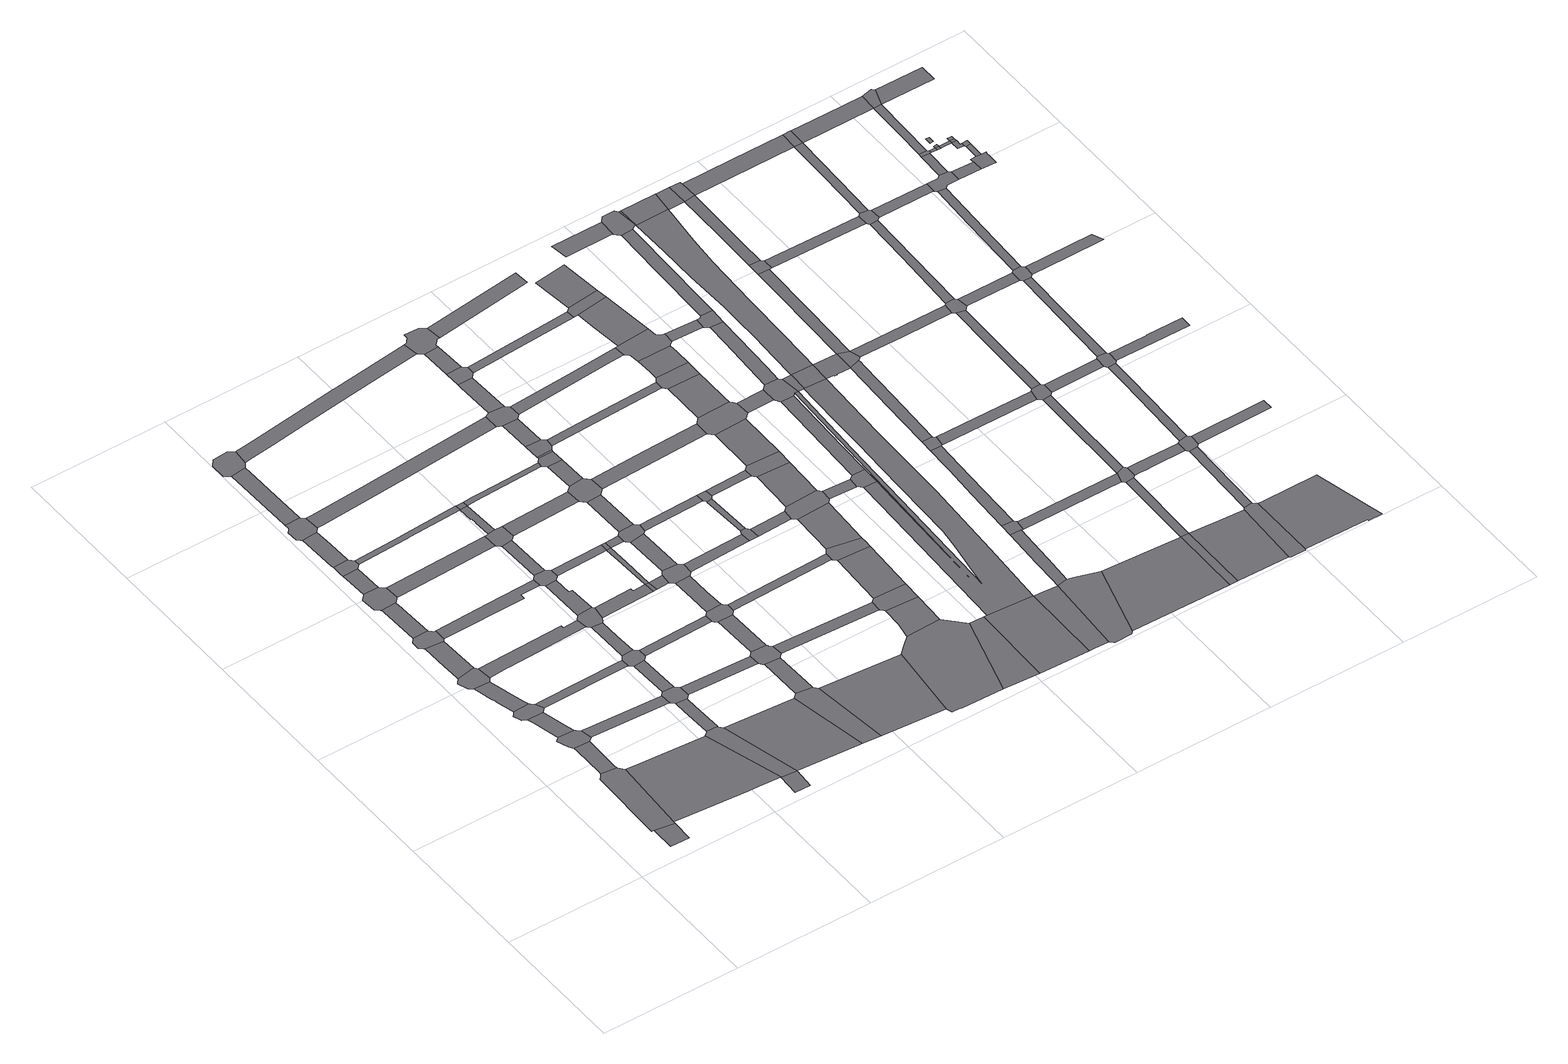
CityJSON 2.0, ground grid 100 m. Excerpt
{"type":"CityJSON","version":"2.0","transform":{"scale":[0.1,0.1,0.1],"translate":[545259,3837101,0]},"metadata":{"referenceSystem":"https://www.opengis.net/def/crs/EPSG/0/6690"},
"CityObjects":{
"road1":{"type":"Road","attributes":{"RoadStructureAttribute.sectionType":"1"},"geometry":[{"type":"MultiSurface","lod":"1","boundaries":[[[0,1,2,3,4]]]}]},
"road2":{"type":"Road","geometry":[{"type":"MultiSurface","lod":"1","boundaries":[[[5,6,7,8,9,10,0,4,11,12,13,14,15]]]}]},
"road3":{"type":"Road","attributes":{"RoadStructureAttribute.sectionType":"1"},"geometry":[{"type":"MultiSurface","lod":"1","boundaries":[[[16,17,18,5,15,19,20,21]]]}]},
"road4":{"type":"Road","geometry":[{"type":"MultiSurface","lod":"1","boundaries":[[[22,23,24,25,26,16,21,27,28,29,30,31]]]}]},
"road5":{"type":"Road","attributes":{"RoadStructureAttribute.sectionType":"1"},"geometry":[{"type":"MultiSurface","lod":"1","boundaries":[[[32,33,34,22,31,35,36,37]]]}]},
"road6":{"type":"Road","geometry":[{"type":"MultiSurface","lod":"1","boundaries":[[[38,39,40,41,42,43,44,45,46,32,37,47,48,49,50]]]}]},
"road7":{"type":"Road","attributes":{"RoadStructureAttribute.sectionType":"1"},"geometry":[{"type":"MultiSurface","lod":"1","boundaries":[[[51,52,53,54,55,56,41,40,57,58,59,60]]]}]},
"road8":{"type":"Road","geometry":[{"type":"MultiSurface","lod":"1","boundaries":[[[61,62,63,64,65,66,51,60,67,68,69,70]]]}]},
"road9":{"type":"Road","attributes":{"RoadStructureAttribute.sectionType":"1"},"geometry":[{"type":"MultiSurface","lod":"1","boundaries":[[[71,72,73,74,62,61,75]]]}]},
"road10":{"type":"Road","geometry":[{"type":"MultiSurface","lod":"1","boundaries":[[[76,77,78,79,80,81,82,83,84,71,75,85,86]]]}]},
"road11":{"type":"Road","attributes":{"RoadStructureAttribute.sectionType":"1"},"geometry":[{"type":"MultiSurface","lod":"1","boundaries":[[[87,88,89,90,80,79]]]}]},
"road12":{"type":"Road","attributes":{"function":"3","RoadStructureAttribute.sectionType":"1"},"geometry":[{"type":"MultiSurface","lod":"1","boundaries":[[[91,92,93,12,11,94,95,96,97,98,99]]]}]},
"road13":{"type":"Road","geometry":[{"type":"MultiSurface","lod":"1","boundaries":[[[100,101,102,103,104,105,106,107,89,88,108,109,110,111]]]}]},
"road14":{"type":"Road","attributes":{"RoadStructureAttribute.sectionType":"1"},"geometry":[{"type":"MultiSurface","lod":"1","boundaries":[[[112,113,114,101,100]]]}]},
"road15":{"type":"Road","attributes":{"RoadStructureAttribute.sectionType":"1"},"geometry":[{"type":"MultiSurface","lod":"1","boundaries":[[[115,116,117,118,29,28,119,120,121,122,123,124,125]]]}]},
"road16":{"type":"Road","geometry":[{"type":"MultiSurface","lod":"1","boundaries":[[[126,127,128,129,113,112,130,131]]]}]},
"road17":{"type":"Road","attributes":{"RoadStructureAttribute.sectionType":"1"},"geometry":[{"type":"MultiSurface","lod":"1","boundaries":[[[132,133,134,135,136,137,127,126]]]}]},
"road18":{"type":"Road","attributes":{"RoadStructureAttribute.sectionType":"1"},"geometry":[{"type":"MultiSurface","lod":"1","boundaries":[[[138,139,140,50,49,141,142,143]]]}]},
"road19":{"type":"Road","geometry":[{"type":"MultiSurface","lod":"1","boundaries":[[[144,145,146,147,148,149,150,151,152,135,134,153,154]]]}]},
"road20":{"type":"Road","attributes":{"RoadStructureAttribute.sectionType":"1"},"geometry":[{"type":"MultiSurface","lod":"1","boundaries":[[[155,156,157,70,69,158,159,160,161,162]]]}]},
"road21":{"type":"Road","attributes":{"RoadStructureAttribute.sectionType":"1"},"geometry":[{"type":"MultiSurface","lod":"1","boundaries":[[[163,164,165,166]]]}]},
"road22":{"type":"Road","attributes":{"RoadStructureAttribute.sectionType":"1"},"geometry":[{"type":"MultiSurface","lod":"1","boundaries":[[[167,168,169,170,171,172,145,144]]]}]},
"road23":{"type":"Road","geometry":[{"type":"MultiSurface","lod":"1","boundaries":[[[173,174,99,98,163,166,175,176,177]]]}]},
"road24":{"type":"Road","attributes":{"RoadStructureAttribute.sectionType":"1"},"geometry":[{"type":"MultiSurface","lod":"1","boundaries":[[[178,179,86,85,180,181,182,183]]]}]},
"road25":{"type":"Road","attributes":{"RoadStructureAttribute.sectionType":"1"},"geometry":[{"type":"MultiSurface","lod":"1","boundaries":[[[184,185,186,173,177,187,188]]]}]},
"road26":{"type":"Road","geometry":[{"type":"MultiSurface","lod":"1","boundaries":[[[189,190,191,192,193,194,195,196,171,170,197,198]]]}]},
"road27":{"type":"Road","geometry":[{"type":"MultiSurface","lod":"1","boundaries":[[[199,200,125,124,184,188,201,202,203,204]]]}]},
"road28":{"type":"Road","attributes":{"RoadStructureAttribute.sectionType":"1"},"geometry":[{"type":"MultiSurface","lod":"1","boundaries":[[[205,206,207,111,110,208,209,210]]]}]},
"road29":{"type":"Road","attributes":{"RoadStructureAttribute.sectionType":"1"},"geometry":[{"type":"MultiSurface","lod":"1","boundaries":[[[211,212,213,199,204]]]}]},
"road30":{"type":"Road","geometry":[{"type":"MultiSurface","lod":"1","boundaries":[[[214,215,216,217,218,138,143,219,220,213,212,221,222,223]]]}]},
"road31":{"type":"Road","attributes":{"RoadStructureAttribute.sectionType":"1"},"geometry":[{"type":"MultiSurface","lod":"1","boundaries":[[[224,225,226,227,228,131,130,229,230,231,232,233]]]}]},
"road32":{"type":"Road","attributes":{"function":"3","RoadStructureAttribute.sectionType":"1"},"geometry":[{"type":"MultiSurface","lod":"1","boundaries":[[[175,166,234,235,236,237]]]}]},
"road33":{"type":"Road","attributes":{"RoadStructureAttribute.sectionType":"1"},"geometry":[{"type":"MultiSurface","lod":"1","boundaries":[[[238,239,240,241,217,216,242,243]]]}]},
"road34":{"type":"Road","geometry":[{"type":"MultiSurface","lod":"1","boundaries":[[[244,245,246,247,162,161,248,249,238,243,250,251,252]]]}]},
"road35":{"type":"Road","attributes":{"RoadStructureAttribute.sectionType":"1"},"geometry":[{"type":"MultiSurface","lod":"1","boundaries":[[[253,254,255,256,245,244]]]}]},
"road36":{"type":"Road","attributes":{"RoadStructureAttribute.sectionType":"1"},"geometry":[{"type":"MultiSurface","lod":"1","boundaries":[[[257,203,202,258,259,260]]]}]},
"road37":{"type":"Road","geometry":[{"type":"MultiSurface","lod":"1","boundaries":[[[261,262,263,264,265,178,183,266,267,256,255,268,269,270,271,272]]]}]},
"road38":{"type":"Road","attributes":{"RoadStructureAttribute.sectionType":"1"},"geometry":[{"type":"MultiSurface","lod":"1","boundaries":[[[273,274,275,261,272]]]}]},
"road39":{"type":"Road","attributes":{"RoadStructureAttribute.sectionType":"1"},"geometry":[{"type":"MultiSurface","lod":"1","boundaries":[[[276,223,222,277]]]}]},
"road40":{"type":"Road","geometry":[{"type":"MultiSurface","lod":"1","boundaries":[[[278,279,237,236,280,281,282]]]}]},
"road41":{"type":"Road","geometry":[{"type":"MultiSurface","lod":"1","boundaries":[[[283,284,285,286,205,210,287,288,274,273,289,290]]]}]},
"road42":{"type":"Road","attributes":{"RoadStructureAttribute.sectionType":"1"},"geometry":[{"type":"MultiSurface","lod":"1","boundaries":[[[291,292,252,251,293,294]]]}]},
"road43":{"type":"Road","attributes":{"RoadStructureAttribute.sectionType":"1"},"geometry":[{"type":"MultiSurface","lod":"1","boundaries":[[[295,233,296,297,298,299,285,284]]]}]},
"road44":{"type":"Road","geometry":[{"type":"MultiSurface","lod":"1","boundaries":[[[300,301,224,233,295]]]}]},
"road45":{"type":"Road","attributes":{"RoadStructureAttribute.sectionType":"1"},"geometry":[{"type":"MultiSurface","lod":"1","boundaries":[[[302,303,304,305,154,153,306,307,308,309,310]]]}]},
"road46":{"type":"Road","attributes":{"RoadStructureAttribute.sectionType":"1"},"geometry":[{"type":"MultiSurface","lod":"1","boundaries":[[[311,278,282,312,313]]]}]},
"road47":{"type":"Road","attributes":{"RoadStructureAttribute.sectionType":"1"},"geometry":[{"type":"MultiSurface","lod":"1","boundaries":[[[314,271,270,315,316,317]]]}]},
"road48":{"type":"Road","geometry":[{"type":"MultiSurface","lod":"1","boundaries":[[[318,319,320,260,259,321,322,311,313,323,324,325,326,327,328,329]]]}]},
"road49":{"type":"Road","geometry":[{"type":"MultiSurface","lod":"1","boundaries":[[[330,294,293,331]]]}]},
"road50":{"type":"Road","attributes":{"RoadStructureAttribute.sectionType":"1"},"geometry":[{"type":"MultiSurface","lod":"1","boundaries":[[[332,318,329,333]]]}]},
"road51":{"type":"Road","attributes":{"RoadStructureAttribute.sectionType":"1"},"geometry":[{"type":"MultiSurface","lod":"1","boundaries":[[[334,335,317,336,294,330]]]}]},
"road52":{"type":"Road","attributes":{"RoadStructureAttribute.sectionType":"1"},"geometry":[{"type":"MultiSurface","lod":"1","boundaries":[[[337,330,331,338]]]}]},
"road53":{"type":"Road","geometry":[{"type":"MultiSurface","lod":"1","boundaries":[[[339,340,341,342,343,276,277,344,345,332,333,346,347,348,349]]]}]},
"road54":{"type":"Road","attributes":{"RoadStructureAttribute.sectionType":"1"},"geometry":[{"type":"MultiSurface","lod":"1","boundaries":[[[350,351,352,353,354,355,356,198,197,357,358,359,360,361,362]]]}]},
"road55":{"type":"Road","attributes":{"function":"3","RoadStructureAttribute.sectionType":"1"},"geometry":[{"type":"MultiSurface","lod":"1","boundaries":[[[363,281,280,364,365,366]]]}]},
"road56":{"type":"Road","attributes":{"RoadStructureAttribute.sectionType":"1"},"geometry":[{"type":"MultiSurface","lod":"1","boundaries":[[[367,283,290,368]]]}]},
"road57":{"type":"Road","geometry":[{"type":"MultiSurface","lod":"1","boundaries":[[[369,314,317,335]]]}]},
"road58":{"type":"Road","attributes":{"RoadStructureAttribute.sectionType":"1"},"geometry":[{"type":"MultiSurface","lod":"1","boundaries":[[[370,371,341,340,372,373]]]}]},
"road59":{"type":"Road","attributes":{"RoadStructureAttribute.sectionType":"1"},"geometry":[{"type":"MultiSurface","lod":"1","boundaries":[[[374,375,376,300,295,377,378]]]}]},
"road60":{"type":"Road","attributes":{"RoadStructureAttribute.sectionType":"1"},"geometry":[{"type":"MultiSurface","lod":"1","boundaries":[[[379,369,335,380]]]}]},
"road61":{"type":"Road","geometry":[{"type":"MultiSurface","lod":"1","boundaries":[[[381,382,337,338,370,373,383,384,385,386]]]}]},
"road62":{"type":"Road","attributes":{"RoadStructureAttribute.sectionType":"1"},"geometry":[{"type":"MultiSurface","lod":"1","boundaries":[[[387,388,381,386]]]}]},
"road63":{"type":"Road","geometry":[{"type":"MultiSurface","lod":"1","boundaries":[[[389,390,391,379,380,392,393,388,387,394,395,396,397]]]}]},
"road64":{"type":"Road","attributes":{"RoadStructureAttribute.sectionType":"1"},"geometry":[{"type":"MultiSurface","lod":"1","boundaries":[[[326,325,398,399]]]}]},
"road65":{"type":"Road","attributes":{"RoadStructureAttribute.sectionType":"1"},"geometry":[{"type":"MultiSurface","lod":"1","boundaries":[[[400,401,390,389]]]}]},
"road66":{"type":"Road","geometry":[{"type":"MultiSurface","lod":"1","boundaries":[[[402,403,367,368,401,400,404,405]]]}]},
"road67":{"type":"Road","attributes":{"RoadStructureAttribute.sectionType":"1"},"geometry":[{"type":"MultiSurface","lod":"1","boundaries":[[[406,385,384,407,408]]]}]},
"road68":{"type":"Road","attributes":{"RoadStructureAttribute.sectionType":"1"},"geometry":[{"type":"MultiSurface","lod":"1","boundaries":[[[409,403,402,410]]]}]},
"road69":{"type":"Road","attributes":{"RoadStructureAttribute.sectionType":"1"},"geometry":[{"type":"MultiSurface","lod":"1","boundaries":[[[411,349,348,412]]]}]},
"road70":{"type":"Road","geometry":[{"type":"MultiSurface","lod":"1","boundaries":[[[413,414,374,378,409,410]]]}]},
"road71":{"type":"Road","attributes":{"RoadStructureAttribute.sectionType":"1"},"geometry":[{"type":"MultiSurface","lod":"1","boundaries":[[[415,416,414,413]]]}]},
"road72":{"type":"Road","geometry":[{"type":"MultiSurface","lod":"1","boundaries":[[[417,416,415,418,419,420,421,422]]]}]},
"road73":{"type":"Road","geometry":[{"type":"MultiSurface","lod":"1","boundaries":[[[423,424,425,426,366,365,427,428,429,430,431,432,433]]]}]},
"road74":{"type":"Road","attributes":{"RoadStructureAttribute.sectionType":"1"},"geometry":[{"type":"MultiSurface","lod":"1","boundaries":[[[434,397,396,435]]]}]},
"road75":{"type":"Road","attributes":{"RoadStructureAttribute.sectionType":"1"},"geometry":[{"type":"MultiSurface","lod":"1","boundaries":[[[436,437,417,422,438,439]]]}]},
"road76":{"type":"Road","geometry":[{"type":"MultiSurface","lod":"1","boundaries":[[[440,302,310,436,439,441,442,443]]]}]},
"road77":{"type":"Road","attributes":{"RoadStructureAttribute.sectionType":"1"},"geometry":[{"type":"MultiSurface","lod":"1","boundaries":[[[444,445,446,440,443]]]}]},
"road78":{"type":"Road","geometry":[{"type":"MultiSurface","lod":"1","boundaries":[[[447,448,449,450,406,408,451,452]]]}]},
"road79":{"type":"Road","attributes":{"RoadStructureAttribute.sectionType":"1"},"geometry":[{"type":"MultiSurface","lod":"1","boundaries":[[[453,454,455,425,424,456]]]}]},
"road80":{"type":"Road","attributes":{"RoadStructureAttribute.sectionType":"1"},"geometry":[{"type":"MultiSurface","lod":"1","boundaries":[[[457,458,459,448,447]]]}]},
"road81":{"type":"Road","geometry":[{"type":"MultiSurface","lod":"1","boundaries":[[[460,461,445,444,462,463,464]]]}]},
"road82":{"type":"Road","attributes":{"function":"3","RoadStructureAttribute.sectionType":"1"},"geometry":[{"type":"MultiSurface","lod":"1","boundaries":[[[433,432,465,466]]]}]},
"road83":{"type":"Road","attributes":{"RoadStructureAttribute.sectionType":"1"},"geometry":[{"type":"MultiSurface","lod":"1","boundaries":[[[467,468,461,460]]]}]},
"road84":{"type":"Road","geometry":[{"type":"MultiSurface","lod":"1","boundaries":[[[469,470,399,398,471,453,456,472]]]}]},
"road85":{"type":"Road","geometry":[{"type":"MultiSurface","lod":"1","boundaries":[[[473,434,435,474,475,476,458,457,477]]]}]},
"road86":{"type":"Road","geometry":[{"type":"MultiSurface","lod":"1","boundaries":[[[478,479,480,481,350,362,468,467,482,483,484,485,486,487,488]]]}]},
"road87":{"type":"Road","attributes":{"RoadStructureAttribute.sectionType":"1"},"geometry":[{"type":"MultiSurface","lod":"1","boundaries":[[[489,452,451,490]]]}]},
"road88":{"type":"Road","attributes":{"RoadStructureAttribute.sectionType":"1"},"geometry":[{"type":"MultiSurface","lod":"1","boundaries":[[[491,492,405,404,493,494]]]}]},
"road89":{"type":"Road","attributes":{"RoadStructureAttribute.sectionType":"1"},"geometry":[{"type":"MultiSurface","lod":"1","boundaries":[[[495,469,472,496]]]}]},
"road90":{"type":"Road","geometry":[{"type":"MultiSurface","lod":"1","boundaries":[[[497,498,411,412,499,495,496,500,501]]]}]},
"road91":{"type":"Road","attributes":{"RoadStructureAttribute.sectionType":"1"},"geometry":[{"type":"MultiSurface","lod":"1","boundaries":[[[502,503,473,477,504,505]]]}]},
"road92":{"type":"Road","attributes":{"RoadStructureAttribute.sectionType":"1"},"geometry":[{"type":"MultiSurface","lod":"1","boundaries":[[[506,507,508,421,420,509,510]]]}]},
"road93":{"type":"Road","attributes":{"RoadStructureAttribute.sectionType":"1"},"geometry":[{"type":"MultiSurface","lod":"1","boundaries":[[[511,512,513,514,497,501]]]}]},
"road94":{"type":"Road","geometry":[{"type":"MultiSurface","lod":"1","boundaries":[[[515,466,465,516,517,518,519]]]}]},
"road95":{"type":"Road","attributes":{"RoadStructureAttribute.sectionType":"1"},"geometry":[{"type":"MultiSurface","lod":"1","boundaries":[[[520,521,442,441,522,523,524]]]}]},
"road96":{"type":"Road","geometry":[{"type":"MultiSurface","lod":"1","boundaries":[[[525,526,489,490,527,513,512,528,529,530]]]}]},
"road97":{"type":"Road","attributes":{"RoadStructureAttribute.sectionType":"1"},"geometry":[{"type":"MultiSurface","lod":"1","boundaries":[[[531,526,525,532]]]}]},
"road98":{"type":"Road","attributes":{"RoadStructureAttribute.sectionType":"1"},"geometry":[{"type":"MultiSurface","lod":"1","boundaries":[[[533,534,464,463,535,536]]]}]},
"road99":{"type":"Road","geometry":[{"type":"MultiSurface","lod":"1","boundaries":[[[537,502,505,531,532,538]]]}]},
"road100":{"type":"Road","attributes":{"RoadStructureAttribute.sectionType":"1"},"geometry":[{"type":"MultiSurface","lod":"1","boundaries":[[[539,487,486,540]]]}]},
"road101":{"type":"Road","attributes":{"function":"3","RoadStructureAttribute.sectionType":"1"},"geometry":[{"type":"MultiSurface","lod":"1","boundaries":[[[541,542,518,517,543,544,545,546]]]}]},
"road102":{"type":"Road","attributes":{"RoadStructureAttribute.sectionType":"1"},"geometry":[{"type":"MultiSurface","lod":"1","boundaries":[[[547,548,537,538]]]}]},
"road103":{"type":"Road","attributes":{"RoadStructureAttribute.sectionType":"1"},"geometry":[{"type":"MultiSurface","lod":"1","boundaries":[[[530,529,549,550]]]}]},
"road104":{"type":"Road","geometry":[{"type":"MultiSurface","lod":"1","boundaries":[[[551,552,553,554,555,491,494,556,548,547,557,558,559,560]]]}]},
"road105":{"type":"Road","attributes":{"RoadStructureAttribute.sectionType":"1"},"geometry":[{"type":"MultiSurface","lod":"1","boundaries":[[[561,553,552,562,563,564]]]}]},
"road106":{"type":"Road","geometry":[{"type":"MultiSurface","lod":"1","boundaries":[[[565,566,550,549,567,568,569,570]]]}]},
"road107":{"type":"Road","geometry":[{"type":"MultiSurface","lod":"1","boundaries":[[[571,572,546,545,573,574,575,576,577,578]]]}]},
"road108":{"type":"Road","geometry":[{"type":"MultiSurface","lod":"1","boundaries":[[[579,580,506,510,561,564,581,582]]]}]},
"road109":{"type":"Road","attributes":{"function":"1","RoadStructureAttribute.sectionType":"7"},"geometry":[{"type":"MultiSurface","lod":"1","boundaries":[[[583,584,585,586,569,568,587,519,518,588,589,590,591,592,593,594,595,596,597,598,599,600,601,602,603,604,605,606]]]}]},
"road110":{"type":"Road","attributes":{"RoadStructureAttribute.sectionType":"1"},"geometry":[{"type":"MultiSurface","lod":"1","boundaries":[[[607,608,579,582,609,610]]]}]},
"road111":{"type":"Road","geometry":[{"type":"MultiSurface","lod":"1","boundaries":[[[611,612,613,614,615,546,572,616,617,618,619,620]]]}]},
"road112":{"type":"Road","geometry":[{"type":"MultiSurface","lod":"1","boundaries":[[[621,622,623,624,520,524,625,607,610,626,627,628]]]}]},
"road113":{"type":"Road","attributes":{"RoadStructureAttribute.sectionType":"1"},"geometry":[{"type":"MultiSurface","lod":"1","boundaries":[[[560,559,629,630]]]}]},
"road114":{"type":"Road","attributes":{"RoadStructureAttribute.sectionType":"1"},"geometry":[{"type":"MultiSurface","lod":"1","boundaries":[[[631,565,570,632,633]]]}]},
"road115":{"type":"Road","attributes":{"RoadStructureAttribute.sectionType":"1"},"geometry":[{"type":"MultiSurface","lod":"1","boundaries":[[[634,635,636,624,623]]]}]},
"road116":{"type":"Road","geometry":[{"type":"MultiSurface","lod":"1","boundaries":[[[637,638,639,640,533,536,641,635,634]]]}]},
"road117":{"type":"Road","geometry":[{"type":"MultiSurface","lod":"1","boundaries":[[[642,611,620,643,644,645,646]]]}]},
"road118":{"type":"Road","attributes":{"RoadStructureAttribute.sectionType":"1"},"geometry":[{"type":"MultiSurface","lod":"1","boundaries":[[[647,648,638,637]]]}]},
"road119":{"type":"Road","geometry":[{"type":"MultiSurface","lod":"1","boundaries":[[[649,630,629,631,633,583,606,650,651]]]}]},
"road120":{"type":"Road","attributes":{"RoadStructureAttribute.sectionType":"1"},"geometry":[{"type":"MultiSurface","lod":"1","boundaries":[[[652,653,654,655,642,646,656,657,658,659]]]}]},
"road121":{"type":"Road","attributes":{"function":"3","RoadStructureAttribute.sectionType":"1"},"geometry":[{"type":"MultiSurface","lod":"1","boundaries":[[[660,578,577,661,662]]]}]},
"road122":{"type":"Road","attributes":{"RoadStructureAttribute.sectionType":"1"},"geometry":[{"type":"MultiSurface","lod":"1","boundaries":[[[628,627,663,664,665]]]}]},
"road123":{"type":"Road","geometry":[{"type":"MultiSurface","lod":"1","boundaries":[[[650,606,666,595,667]]]}]},
"road124":{"type":"Road","attributes":{"RoadStructureAttribute.sectionType":"1"},"geometry":[{"type":"MultiSurface","lod":"1","boundaries":[[[668,669,649,651,670,671]]]}]},
"road125":{"type":"Road","geometry":[{"type":"MultiSurface","lod":"1","boundaries":[[[672,652,659,673,674,675,676,677,678,679,680,681]]]}]},
"road126":{"type":"Road","geometry":[{"type":"MultiSurface","lod":"1","boundaries":[[[667,595,594,682]]]}]},
"road127":{"type":"Road","geometry":[{"type":"MultiSurface","lod":"1","boundaries":[[[683,684,685,665,664,668,671,686]]]}]},
"road128":{"type":"Road","attributes":{"RoadStructureAttribute.sectionType":"1"},"geometry":[{"type":"MultiSurface","lod":"1","boundaries":[[[644,643,687,688]]]}]},
"road129":{"type":"Road","attributes":{"RoadStructureAttribute.sectionType":"1"},"geometry":[{"type":"MultiSurface","lod":"1","boundaries":[[[689,690,691,692,693]]]}]},
"road130":{"type":"Road","attributes":{"RoadStructureAttribute.sectionType":"1"},"geometry":[{"type":"MultiSurface","lod":"1","boundaries":[[[694,695,696,697,698,699,672,681]]]}]},
"road131":{"type":"Road","attributes":{"RoadStructureAttribute.sectionType":"1"},"geometry":[{"type":"MultiSurface","lod":"1","boundaries":[[[682,594,700,701,702,703,704,698,705]]]}]},
"road132":{"type":"Road","geometry":[{"type":"MultiSurface","lod":"1","boundaries":[[[662,661,706,707]]]}]},
"road133":{"type":"Road","attributes":{"RoadStructureAttribute.sectionType":"1"},"geometry":[{"type":"MultiSurface","lod":"1","boundaries":[[[708,709,710,711,712,683,686]]]}]},
"road134":{"type":"Road","geometry":[{"type":"MultiSurface","lod":"1","boundaries":[[[705,698,697,713,714,715,716]]]}]},
"road135":{"type":"Road","attributes":{"function":"1","RoadStructureAttribute.sectionType":"7"},"geometry":[{"type":"MultiSurface","lod":"1","boundaries":[[[717,718,719,720,721,722,723,724,725,726,667,682,727,728,729,730,731,732,733]]]}]},
"road136":{"type":"Road","attributes":{"RoadStructureAttribute.sectionType":"1"},"geometry":[{"type":"MultiSurface","lod":"1","boundaries":[[[734,675,674,735,736]]]}]},
"road137":{"type":"Road","geometry":[{"type":"MultiSurface","lod":"1","boundaries":[[[737,738,739,693,692,740,741,711,710,742,743,717,744]]]}]},
"road138":{"type":"Road","attributes":{"RoadStructureAttribute.sectionType":"1"},"geometry":[{"type":"MultiSurface","lod":"1","boundaries":[[[745,746,747,662,707]]]}]},
"road139":{"type":"Road","attributes":{"function":"3","RoadStructureAttribute.sectionType":"1"},"geometry":[{"type":"MultiSurface","lod":"1","boundaries":[[[748,749,750,707,706,751,752]]]}]},
"road140":{"type":"Road","attributes":{"RoadStructureAttribute.sectionType":"1"},"geometry":[{"type":"MultiSurface","lod":"1","boundaries":[[[753,754,705,716,755,756]]]}]},
"road141":{"type":"Road","geometry":[{"type":"MultiSurface","lod":"1","boundaries":[[[744,717,757]]]}]},
"road142":{"type":"Road","geometry":[{"type":"MultiSurface","lod":"1","boundaries":[[[758,759,688,687,760,761,747,746,762,763,764]]]}]},
"road143":{"type":"Road","geometry":[{"type":"MultiSurface","lod":"1","boundaries":[[[757,717,733,765,766]]]}]},
"road144":{"type":"Road","geometry":[{"type":"MultiSurface","lod":"1","boundaries":[[[767,753,756,768,769,770]]]}]},
"road145":{"type":"Road","attributes":{"RoadStructureAttribute.sectionType":"1"},"geometry":[{"type":"MultiSurface","lod":"1","boundaries":[[[771,772,773,774,688,759]]]}]},
"road146":{"type":"Road","geometry":[{"type":"MultiSurface","lod":"1","boundaries":[[[775,776,777,752,751,778,779,780,781,782,783]]]}]},
"road147":{"type":"Road","attributes":{"RoadStructureAttribute.sectionType":"1"},"geometry":[{"type":"MultiSurface","lod":"1","boundaries":[[[716,715,784,785,786]]]}]},
"road148":{"type":"Road","attributes":{"RoadStructureAttribute.sectionType":"1"},"geometry":[{"type":"MultiSurface","lod":"1","boundaries":[[[787,788,789,790,791,792,793,767,770]]]}]},
"road149":{"type":"Road","attributes":{"RoadStructureAttribute.sectionType":"1"},"geometry":[{"type":"MultiSurface","lod":"1","boundaries":[[[794,764,763,795,796,797,798,799]]]}]},
"road150":{"type":"Road","attributes":{"RoadStructureAttribute.sectionType":"1"},"geometry":[{"type":"MultiSurface","lod":"1","boundaries":[[[800,765,733,801,802,789,803]]]}]},
"road151":{"type":"Road","geometry":[{"type":"MultiSurface","lod":"1","boundaries":[[[804,805,736,735,773,772,806,807,808,809]]]}]},
"road152":{"type":"Road","attributes":{"RoadStructureAttribute.sectionType":"1"},"geometry":[{"type":"MultiSurface","lod":"1","boundaries":[[[810,811,812,777,776]]]}]},
"road153":{"type":"Road","geometry":[{"type":"MultiSurface","lod":"1","boundaries":[[[803,789,788,813,814,815]]]}]},
"road154":{"type":"Road","attributes":{"RoadStructureAttribute.sectionType":"1"},"geometry":[{"type":"MultiSurface","lod":"1","boundaries":[[[816,817,805,804,818,819]]]}]},
"road155":{"type":"Road","geometry":[{"type":"MultiSurface","lod":"1","boundaries":[[[820,821,822,823,824,799,798,825,811,810,826,827,828]]]}]},
"road156":{"type":"Road","attributes":{"function":"3","RoadStructureAttribute.sectionType":"1"},"geometry":[{"type":"MultiSurface","lod":"1","boundaries":[[[829,783,782,830,831,832,833]]]}]},
"road157":{"type":"Road","attributes":{"RoadStructureAttribute.sectionType":"1"},"geometry":[{"type":"MultiSurface","lod":"1","boundaries":[[[834,769,768,835,836,837]]]}]},
"road158":{"type":"Road","attributes":{"RoadStructureAttribute.sectionType":"1"},"geometry":[{"type":"MultiSurface","lod":"1","boundaries":[[[809,808,838,839,840]]]}]},
"road159":{"type":"Road","geometry":[{"type":"MultiSurface","lod":"1","boundaries":[[[841,842,843,844,786,785,816,819,845,846,847]]]}]},
"road160":{"type":"Road","attributes":{"RoadStructureAttribute.sectionType":"1"},"geometry":[{"type":"MultiSurface","lod":"1","boundaries":[[[848,849,822,821,850,851]]]}]},
"road161":{"type":"Road","attributes":{"RoadStructureAttribute.sectionType":"1"},"geometry":[{"type":"MultiSurface","lod":"1","boundaries":[[[852,853,854,855,842,841]]]}]},
"road162":{"type":"Road","geometry":[{"type":"MultiSurface","lod":"1","boundaries":[[[856,840,839,848,851,857,858,859,860]]]}]},
"road163":{"type":"Road","attributes":{"RoadStructureAttribute.sectionType":"1"},"geometry":[{"type":"MultiSurface","lod":"1","boundaries":[[[861,813,788,862,863,864,865]]]}]},
"road164":{"type":"Road","attributes":{"RoadStructureAttribute.sectionType":"1"},"geometry":[{"type":"MultiSurface","lod":"1","boundaries":[[[828,827,866,867]]]}]},
"road165":{"type":"Road","attributes":{"RoadStructureAttribute.sectionType":"1"},"geometry":[{"type":"MultiSurface","lod":"1","boundaries":[[[847,846,868,869,870]]]}]},
"road166":{"type":"Road","geometry":[{"type":"MultiSurface","lod":"1","boundaries":[[[871,872,873,837,836,854,853,874,875,876]]]}]},
"road167":{"type":"Road","attributes":{"RoadStructureAttribute.sectionType":"1"},"geometry":[{"type":"MultiSurface","lod":"1","boundaries":[[[877,878,856,860,879,880]]]}]},
"road168":{"type":"Road","attributes":{"RoadStructureAttribute.sectionType":"1"},"geometry":[{"type":"MultiSurface","lod":"1","boundaries":[[[864,881,871,876,882,883]]]}]},
"road169":{"type":"Road","geometry":[{"type":"MultiSurface","lod":"1","boundaries":[[[884,870,869,885,877,880,886,887,888,889]]]}]},
"road170":{"type":"Road","attributes":{"RoadStructureAttribute.sectionType":"1"},"geometry":[{"type":"MultiSurface","lod":"1","boundaries":[[[890,891,859,858,892,893,894,895]]]}]},
"road171":{"type":"Road","attributes":{"RoadStructureAttribute.sectionType":"1"},"geometry":[{"type":"MultiSurface","lod":"1","boundaries":[[[875,874,896,897]]]}]},
"road172":{"type":"Road","geometry":[{"type":"MultiSurface","lod":"1","boundaries":[[[898,865,864,883,899,900]]]}]},
"road173":{"type":"Road","attributes":{"RoadStructureAttribute.sectionType":"1"},"geometry":[{"type":"MultiSurface","lod":"1","boundaries":[[[901,902,884,889,903,904]]]}]},
"road174":{"type":"Road","attributes":{"RoadStructureAttribute.sectionType":"1"},"geometry":[{"type":"MultiSurface","lod":"1","boundaries":[[[888,887,905,906,907]]]}]},
"road175":{"type":"Road","geometry":[{"type":"MultiSurface","lod":"1","boundaries":[[[908,909,910,911,897,896,912,913,901,904,914,915,916,917,918]]]}]},
"road176":{"type":"Road","attributes":{"RoadStructureAttribute.sectionType":"1"},"geometry":[{"type":"MultiSurface","lod":"1","boundaries":[[[919,900,899,920,921,922,923]]]}]},
"road177":{"type":"Road","attributes":{"RoadStructureAttribute.sectionType":"1"},"geometry":[{"type":"MultiSurface","lod":"1","boundaries":[[[924,925,908,918,926]]]}]},
"road178":{"type":"Road","geometry":[{"type":"MultiSurface","lod":"1","boundaries":[[[927,928,925,924,926,929,930,931]]]}]},
"road179":{"type":"Road","attributes":{"RoadStructureAttribute.sectionType":"1"},"geometry":[{"type":"MultiSurface","lod":"1","boundaries":[[[917,916,932,933]]]}]},
"road180":{"type":"Road","attributes":{"RoadStructureAttribute.sectionType":"1"},"geometry":[{"type":"MultiSurface","lod":"1","boundaries":[[[930,929,934,935]]]}]},
"road181":{"type":"Road","attributes":{"RoadStructureAttribute.sectionType":"1"},"geometry":[{"type":"MultiSurface","lod":"1","boundaries":[[[922,936,928,927,931,937]]]}]},
"road182":{"type":"Road","geometry":[{"type":"MultiSurface","lod":"1","boundaries":[[[935,934,938,939]]]}]},
"road183":{"type":"Road","geometry":[{"type":"MultiSurface","lod":"1","boundaries":[[[940,941,942,935,939]]]}]},
"road184":{"type":"Road","geometry":[{"type":"MultiSurface","lod":"1","boundaries":[[[943,944,945,946]]]}]},
"road185":{"type":"Road","attributes":{"RoadStructureAttribute.sectionType":"1"},"geometry":[{"type":"MultiSurface","lod":"1","boundaries":[[[939,938,947,948,949]]]}]},
"road186":{"type":"Road","geometry":[{"type":"MultiSurface","lod":"1","boundaries":[[[950,951,952,953,954,955,933,932,956,957]]]}]},
"road187":{"type":"Road","attributes":{"RoadStructureAttribute.sectionType":"1"},"geometry":[{"type":"MultiSurface","lod":"1","boundaries":[[[958,959,948,960,961,962]]]}]},
"road188":{"type":"Road","geometry":[{"type":"MultiSurface","lod":"1","boundaries":[[[963,949,948,959]]]}]},
"road189":{"type":"Road","geometry":[{"type":"MultiSurface","lod":"1","boundaries":[[[964,923,922,937,965]]]}]},
"road190":{"type":"Road","geometry":[{"type":"MultiSurface","lod":"1","boundaries":[[[966,967,949,963]]]}]},
"road191":{"type":"Road","geometry":[{"type":"MultiSurface","lod":"1","boundaries":[[[968,953,952,969]]]}]},
"road192":{"type":"Road","geometry":[{"type":"MultiSurface","lod":"1","boundaries":[[[962,961,968,969,970]]]}]},
"road193":{"type":"Road","attributes":{"RoadStructureAttribute.sectionType":"1"},"geometry":[{"type":"MultiSurface","lod":"1","boundaries":[[[965,937,971,972]]]}]}
},
"vertices":[
[304,293,0],[304,273,0],[305,121,0],[439,116,0],[445,272,0],
[334,895,0],[331,891,0],[318,874,0],[302,855,0],[286,296,0],[304,295,0],[446,288,0],[479,842,0],[457,866,0],[446,878,0],[444,880,0],
[336,1176,0],[336,1140,0],[334,914,0],[444,911,0],[447,1138,0],[448,1170,0],
[313,1312,0],[309,1308,0],[304,1304,0],[284,1285,0],[314,1203,0],[450,1172,0],[477,1195,0],[460,1276,0],[435,1299,0],[428,1305,0],
[253,1546,0],[265,1502,0],[310,1326,0],[416,1355,0],[371,1532,0],[368,1546,0],
[369,1635,0],[345,1654,0],[339,1658,0],[226,1655,0],[222,1650,0],[208,1634,0],[200,1624,0],[219,1564,0],[248,1549,0],[371,1550,0],[385,1563,0],[396,1574,0],[371,1633,0],
[148,1960,0],[158,1924,0],[180,1831,0],[191,1792,0],[192,1790,0],[223,1666,0],[329,1696,0],[297,1819,0],[294,1832,0],[262,1957,0],
[253,2115,0],[120,2092,0],[94,2060,0],[92,2058,0],[119,1983,0],[142,1965,0],[266,1963,0],[270,1970,0],[282,1989,0],[271,2094,0],
[111,2426,0],[117,2233,0],[121,2109,0],[121,2093,0],[245,2416,0],
[246,2519,0],[237,2529,0],[223,2542,0],[218,2548,0],[107,2544,0],[103,2540,0],[81,2515,0],[82,2454,0],[107,2430,0],[256,2432,0],[257,2520,0],
[207,2842,0],[208,2866,0],[97,2860,0],[99,2838,0],
[1045,798,0],[1021,800,0],[541,836,0],[450,288,0],[496,283,0],[979,247,0],[1051,243,0],[1212,231,0],[1050,798,0],
[201,3041,0],[91,3039,0],[87,3034,0],[61,3007,0],[56,3001,0],[63,2892,0],[68,2887,0],[92,2865,0],[212,2870,0],[234,2893,0],[240,2899,0],[238,3008,0],
[195,3248,0],[84,3244,0],[87,3169,0],
[1041,1245,0],[1011,1247,0],[517,1272,0],[476,1275,0],[482,1195,0],[514,1194,0],[1008,1168,0],[1042,1166,0],[1044,1166,0],[1045,1165,0],[1042,1245,0],
[191,3347,0],[81,3343,0],[82,3321,0],[83,3269,0],[222,3277,0],[221,3317,0],
[191,3363,0],[185,3565,0],[181,3656,0],[71,3649,0],[77,3460,0],[80,3359,0],
[1030,1643,0],[1004,1643,0],[420,1633,0],[420,1574,0],[1005,1583,0],[1032,1584,0],
[174,3825,0],[63,3822,0],[64,3788,0],[61,3784,0],[54,3776,0],[36,3756,0],[40,3675,0],[61,3657,0],[66,3653,0],[206,3687,0],[199,3797,0],
[1008,2094,0],[908,2090,0],[907,2110,0],[428,1995,0],[431,1995,0],[1022,2015,0],[1028,2015,0],[1015,2094,0],
[1212,229,0],[1203,69,0],[1314,68,0],[1324,221,0],
[173,3834,0],[166,4134,0],[163,4278,0],[161,4380,0],[50,4365,0],[63,3832,0],
[1079,826,0],[1075,822,0],[1185,793,0],[1160,821,0],[1160,825,0],
[1009,2542,0],[662,2531,0],[867,2442,0],[867,2478,0],[989,2481,0],[1012,2482,0],
[1071,1141,0],[1071,1135,0],[1073,1052,0],[1153,1054,0],[1151,1131,0],
[155,4562,0],[45,4552,0],[41,4547,0],[15,4514,0],[10,4508,0],[10,4397,0],[15,4393,0],[45,4369,0],[188,4419,0],[197,4532,0],
[1067,1272,0],[1064,1269,0],[1164,1143,0],[1178,1156,0],[1178,1240,0],[1148,1268,0],
[994,3034,0],[574,3019,0],[267,3009,0],[272,2900,0],[589,2911,0],[998,2926,0],
[1148,1271,0],[1140,1563,0],[1060,1557,0],
[1158,1663,0],[1156,1664,0],[1137,1682,0],[1055,1675,0],[1037,1651,0],[1038,1579,0],[1040,1577,0],[1159,1583,0],[1168,1593,0],[1167,1654,0],
[1007,3355,0],[624,3335,0],[615,3334,0],[569,3332,0],[229,3317,0],[230,3278,0],[586,3293,0],[594,3293,0],[626,3295,0],[1009,3310,0],
[1328,221,0],[1773,188,0],[1788,187,0],[1685,754,0],
[1049,1994,0],[1049,1985,0],[1049,1968,0],[1052,1840,0],[1132,1840,0],[1129,1986,0],
[1154,2137,0],[1045,2128,0],[1032,2113,0],[1026,2106,0],[1029,2014,0],[1033,2010,0],[1132,1991,0],[1153,2022,0],[1169,2123,0],
[1148,2330,0],[1121,2330,0],[1119,2457,0],[1039,2455,0],
[1182,1240,0],[1182,1160,0],[1688,1137,0],[1685,1217,0],
[1035,2572,0],[1031,2568,0],[1028,2564,0],[1017,2552,0],[1009,2543,0],[1018,2476,0],[1029,2466,0],[1138,2477,0],[1140,2479,0],[1148,2488,0],[1146,2547,0],[1115,2571,0],
[1108,2907,0],[1028,2898,0],[1036,2573,0],
[1676,1667,0],[1676,1607,0],
[1721,788,0],[1718,784,0],[1924,176,0],[1858,740,0],[1834,770,0],
[1134,3044,0],[1077,3042,0],[1023,3037,0],[1023,3035,0],[1023,2902,0],[1025,2901,0],[1113,2911,0],[1137,2933,0],
[1446,2109,0],[1445,2131,0],[1542,2035,0],[1540,2113,0],
[1065,3317,0],[1013,3205,0],[1019,3205,0],[1021,3162,0],[1018,3162,0],
[1064,3357,0],[1020,3356,0],
[1619,3897,0],[1015,3852,0],[637,3825,0],[246,3799,0],[254,3690,0],[567,3712,0],[870,3733,0],[1016,3744,0],[1622,3788,0],
[1716,1108,0],[1834,780,0],[1826,1100,0],
[1527,2557,0],[1495,2497,0],[1523,2498,0],[1528,2498,0],
[1713,1245,0],[1708,1240,0],[1704,1237,0],[1708,1116,0],[1711,1114,0],[1831,1105,0],[1836,1110,0],[1855,1130,0],[1851,1211,0],[1831,1231,0],[1828,1234,0],[1822,1239,0],
[1567,2113,0],[1570,2036,0],
[1707,1581,0],[1815,1581,0],
[1562,2344,0],[1558,2499,0],[1532,2344,0],
[1670,2117,0],[1664,2039,0],
[1818,1693,0],[1812,1698,0],[1703,1695,0],[1698,1690,0],[1685,1676,0],[1687,1598,0],[1701,1586,0],[1821,1588,0],[1834,1602,0],[1842,1611,0],[1843,1671,0],
[1590,4711,0],[1036,4641,0],[1007,4637,0],[701,4596,0],[439,4563,0],[270,4541,0],[208,4533,0],[222,4424,0],[420,4449,0],[691,4484,0],[1008,4526,0],[1322,4565,0],[1604,4599,0],
[2437,695,0],[1931,175,0],[2386,141,0],[2446,695,0],
[1636,3060,0],[1641,2952,0],
[1557,2558,0],
[1696,2014,0],[1700,1846,0],[1808,1847,0],[1805,2015,0],
[1640,3377,0],[1217,3363,0],[1132,3360,0],[1133,3320,0],[1637,3339,0],
[1656,2561,0],[1657,2502,0],
[1693,2150,0],[1686,2139,0],[1810,2021,0],[1831,2045,0],[1835,2122,0],[1803,2144,0],
[1795,2484,0],[1686,2471,0],
[1793,2594,0],[1684,2589,0],[1673,2579,0],[1666,2492,0],[1674,2483,0],[1798,2487,0],[1802,2491,0],[1817,2504,0],[1824,2566,0],
[2567,1095,0],[2571,1176,0],
[1785,2924,0],[1678,2916,0],
[1781,3106,0],[1673,3093,0],[1823,2959,0],[1818,3068,0],
[2279,2136,0],[2201,2056,0],[2282,2059,0],
[1668,3313,0],[1776,3314,0],
[2596,1692,0],[2595,1631,0],
[1774,3408,0],[1666,3405,0],
[1774,3421,0],[1666,3419,0],
[1663,3536,0],[1787,3439,0],[1789,3443,0],[1795,3451,0],[1802,3511,0],[1773,3536,0],
[2898,730,0],[2820,814,0],[2568,805,0],[2511,753,0],[2392,119,0],[2397,103,0],[2399,96,0],[2447,93,0],[2471,92,0],[2773,84,0],[2944,681,0],
[2258,2577,0],[2259,2517,0],
[1658,3770,0],[1662,3592,0],[1773,3538,0],[1768,3767,0],
[1655,3913,0],[1796,3799,0],[1793,3881,0],[1766,3906,0],
[1758,4229,0],[1649,4226,0],[1649,4192,0],
[2328,2164,0],[2291,2162,0],[2290,2159,0],[2283,2144,0],[2349,2061,0],[2346,2139,0],
[2596,1068,0],[2589,920,0],[2570,815,0],[2830,1053,0],
[2314,2498,0],[2279,2490,0],[2276,2489,0],
[1756,4346,0],[1646,4343,0],[1776,4249,0],[1786,4259,0],[1788,4319,0],
[3033,65,0],[3050,675,0],
[1748,4572,0],[1642,4568,0],
[2601,1201,0],[2594,1195,0],[2589,1075,0],[2836,1191,0],
[2328,2579,0],[2278,2497,0],[2279,2496,0],[2279,2493,0],[2329,2519,0],
[1644,4783,0],[1643,4750,0],[1623,4728,0],[1611,4714,0],[1748,4598,0],[1754,4605,0],[1772,4625,0],[1780,4633,0],[1803,4636,0],[1790,4745,0],[1749,4779,0],
[2613,2148,0],[2605,2071,0],
[2632,3097,0],[2231,3083,0],[2234,2973,0],[2627,2989,0],
[2619,1602,0],[2854,1592,0],
[2623,1727,0],[2598,1692,0],[2597,1628,0],[2856,1641,0],[2857,1683,0],
[2630,2588,0],[2629,2588,0],[2630,2527,0],[2631,2526,0],
[2645,3543,0],[2160,3525,0],[1812,3511,0],[2204,3465,0],[2644,3481,0],
[2865,1858,0],[2874,2051,0],[2635,2045,0],[2627,1855,0],
[3063,674,0],[3396,54,0],[3398,54,0],[3406,651,0],[3076,673,0],
[2621,3938,0],[2253,3912,0],[2203,3828,0],[2533,3851,0],[2627,3858,0],
[2879,2185,0],[2643,2175,0],[2606,2070,0],[2892,2073,0],[2898,2079,0],[2902,2158,0],
[2656,2497,0],[2893,2486,0],
[2571,4369,0],[2169,4343,0],[2189,4284,0],[2575,4308,0],
[2660,2615,0],[2898,2603,0],
[2516,4835,0],[2526,4726,0],
[3476,646,0],[3418,650,0],[3441,53,0],[3502,51,0],[3541,50,0],[3580,638,0],
[2901,2959,0],[2664,2952,0],
[3097,2072,0],[3104,2148,0],
[2921,3124,0],[2906,3143,0],[2668,3135,0],[2663,3130,0],[2637,3102,0],[2635,2981,0],[2906,2964,0],[2940,2996,0],[2941,2997,0],[2936,3105,0],
[2671,3452,0],[2904,3191,0],[2906,3364,0],[2906,3450,0],
[3134,2172,0],[3106,2149,0],[3100,2072,0],[3128,2042,0],[3222,2038,0],[3227,2168,0],
[3700,641,0],[3659,653,0],[3564,26,0],[3568,22,0],[3695,25,0],[3708,39,0],[3715,45,0],[3871,589,0],
[2669,3575,0],[2651,3551,0],[2907,3531,0],[2907,3574,0],
[3278,2973,0],[3247,2361,0],[3169,669,0],[3215,1861,0],[3122,1860,0],[3417,841,0],[3436,1148,0],[3468,1764,0],[3482,2364,0],[3490,2556,0],[3506,2956,0],[3506,2963,0],[3347,2971,0],[3347,2969,0],[3342,2857,0],[3332,2592,0],[3327,2362,0],[3317,2132,0],[3293,1439,0],[3273,1279,0],[3235,1054,0],[3211,896,0],[3272,2361,0],[3303,2973,0],
[2666,3757,0],[2671,3641,0],[2908,3694,0],[2905,3758,0],
[3607,1176,0],[3592,881,0],[3592,874,0],[3583,692,0],[3580,647,0],[3672,874,0],[3672,877,0],[3682,1036,0],[3682,1038,0],[3689,1172,0],
[2919,3866,0],[2891,3893,0],[2884,3957,0],[2647,3940,0],[2658,3837,0],[2910,3763,0],[2936,3785,0],[2940,3865,0],
[3137,2995,0],[3137,3105,0],
[3165,2955,0],[3237,2417,0],[3257,2953,0],
[2842,4342,0],[2609,4310,0],[2623,4169,0],
[2833,4420,0],[2599,4395,0],[2586,4383,0],[2585,4382,0],[2604,4310,0],
[3612,1271,0],[3701,1172,0],[3712,1246,0],[3710,1249,0],[3694,1266,0],
[2801,4723,0],[2565,4693,0],
[3170,3139,0],[3287,3116,0],[3267,3135,0],
[3651,2069,0],[3644,1919,0],[3642,1865,0],[3629,1602,0],[3708,1598,0],[3719,1866,0],[3719,1867,0],[3728,2066,0],
[4432,556,0],[4437,35,0],[4442,555,0],
[3161,3775,0],[3164,3775,0],[3172,3853,0],
[3336,2971,0],[3354,3116,0],
[3199,3747,0],[3193,3590,0],[3274,3255,0],[3293,3743,0],
[3655,2166,0],[3737,2071,0],[3740,2072,0],[3751,2150,0],[3744,2151,0],[3740,2152,0],[3736,2154,0],[3733,2159,0],[3731,2162,0],[3731,2163,0],
[3512,3114,0],
[3212,3866,0],[3197,3851,0],[3194,3852,0],[3298,3863,0],
[4434,1168,0],[4459,1244,0],
[3204,4898,0],[2835,4901,0],[2853,4774,0],[3201,4773,0],[3206,4898,0],
[3751,2607,0],[3763,2925,0],[3765,2968,0],[3765,2983,0],[3686,2956,0],[3664,2386,0],
[3506,2965,0],[3563,2962,0],[3563,2954,0],[3583,2954,0],[3583,2957,0],[3689,3109,0],
[4496,34,0],[4501,551,0],
[3306,4071,0],[3311,4274,0],[3326,4738,0],[3238,4731,0],[3227,4363,0],
[3773,2989,0],[3784,2997,0],[3789,3002,0],[3768,3080,0],
[3363,4754,0],[3363,4749,0],[3364,4682,0],[3366,4464,0],[3366,4187,0],[3375,3845,0],[3373,3703,0],[3370,3520,0],[3362,3310,0],[3354,3122,0],[3516,3209,0],[3535,3751,0],[3536,3757,0],[3538,3806,0],[3553,4216,0],[3569,4439,0],[3604,4754,0],
[4138,2147,0],[4446,2067,0],[4459,2144,0],
[3329,4934,0],[3330,4937,0],[3239,4936,0],[3203,4770,0],[3237,4733,0],[3339,4747,0],[3350,4754,0],[3347,4912,0],
[4501,552,0],[4516,1150,0],[4456,1147,0],
[4698,539,0],[4697,539,0],[4618,544,0],[4877,28,0],[4898,527,0],
[3713,3964,0],[3708,3725,0],[3781,3526,0],[3794,3962,0],
[3361,4912,0],
[4529,1257,0],[4520,1266,0],[4436,1166,0],[4447,1156,0],[4527,1160,0],[4534,1167,0],[4539,1248,0],
[3623,4910,0],[3624,4914,0],
[3715,4059,0],[3812,3962,0],[3813,4041,0],[3796,4058,0],
[4531,1874,0],[4535,2047,0],[4474,2038,0],[4472,1873,0],
[4978,543,0],[4972,549,0],[4910,541,0],[4885,21,0],[4888,18,0],[4989,16,0],[4990,17,0],[4998,25,0],[4999,524,0],
[4105,2999,0],[4474,2997,0],[4480,3074,0],
[3798,4251,0],[3807,4763,0],[3726,4753,0],[3726,4752,0],[3724,4608,0],[3724,4605,0],[3722,4382,0],
[4621,1247,0],[4578,1167,0],[4622,1167,0],[4669,1167,0],[4914,1167,0],[4918,1245,0],
[3634,4910,0],[3618,4754,0],[3706,4753,0],[3723,4910,0],
[4539,2161,0],[4474,2160,0],[4545,2057,0],[4552,2064,0],[4554,2064,0],[4557,2147,0],
[4994,1152,0],[4934,1147,0],[4911,546,0],
[3806,4891,0],[3804,4891,0],[3805,4908,0],
[4495,2979,0],[4487,2643,0],[4547,2600,0],[4555,2965,0],
[5007,1258,0],[4997,1267,0],[4937,1258,0],[4927,1251,0],[4921,1247,0],[4924,1157,0],[5004,1161,0],[5013,1169,0],[5017,1248,0],
[5034,523,0],[5463,20,0],[5463,7,0],[5563,6,0],[5440,523,0],
[4231,4033,0],[4137,3956,0],[4513,3949,0],[4514,4027,0],
[4736,2067,0],[4948,2069,0],[4951,2146,0],
[4557,3090,0],[4494,3088,0],[4486,3080,0],[4481,3076,0],[4565,2975,0],[4584,2993,0],[4574,3074,0],
[4966,2047,0],[4961,1878,0],[5020,1879,0],[5024,2046,0],
[4574,3536,0],[4588,3932,0],[4528,3928,0],[4515,3581,0],
[4968,2164,0],[5036,2060,0],[5040,2065,0],[5045,2144,0],[5030,2158,0],
[4183,4890,0],[4087,4762,0],[4546,4761,0],[4555,4761,0],[4561,4889,0],
[5566,1175,0],[5566,1252,0],
[4801,2992,0],[4980,2992,0],[4981,3072,0],
[4532,4045,0],[4522,4035,0],[4515,4028,0],[4610,3950,0],[4606,4028,0],[4593,4039,0],
[4997,2973,0],[4982,2567,0],[5042,2600,0],[5053,2973,0],
[4547,4458,0],[4604,4365,0],[4617,4760,0],
[4999,3089,0],[4996,2974,0],[5066,2986,0],[5072,2991,0],[5077,3072,0],[5058,3089,0],
[5325,2142,0],[5324,2142,0],[5041,2066,0],[5323,2064,0],[5587,2061,0],[5589,2141,0],
[5016,3946,0],[5018,4022,0],
[4620,4893,0],[4617,4762,0],[4621,4889,0],
[5033,3928,0],[5019,3579,0],[5074,3501,0],[5092,3920,0],
[5334,2990,0],[5608,2989,0],[5575,3071,0],
[5127,4039,0],[5104,4021,0],[5036,4022,0],[5026,4022,0],[5017,3944,0],[5026,3935,0],[5107,3935,0],[5112,3942,0],[5202,3940,0],[5204,4021,0],[5187,4037,0],
[4887,4889,0],[5138,4761,0],[5147,4761,0],[5149,4761,0],[5154,4888,0],
[5168,4235,0],[5133,4236,0],[5192,4234,0],
[5165,4262,0],[5134,4263,0],[5205,4234,0],[5205,4253,0],[5193,4262,0],
[5367,3936,0],[5368,4017,0],
[5250,4233,0],[5250,4253,0],
[5141,4488,0],[5207,4760,0],
[5274,4233,0],[5275,4254,0],
[5275,4255,0],[5274,4272,0],[5250,4271,0],
[5249,4306,0],[5274,4307,0],[5273,4352,0],[5249,4351,0],
[5293,4232,0],[5358,4232,0],[5357,4252,0],
[5478,4026,0],[5479,4043,0],[5444,4045,0],[5407,4045,0],[5367,4044,0],[5367,4029,0],[5477,3933,0],[5478,4014,0],
[5393,4192,0],[5393,4232,0],[5358,4169,0],[5403,4167,0],[5403,4192,0],
[5392,4252,0],
[5236,4907,0],[5255,4889,0],
[5392,4280,0],[5357,4279,0],
[5411,4157,0],[5446,4158,0],
[5446,4193,0],
[5604,4758,0],[5604,4886,0]
]}
